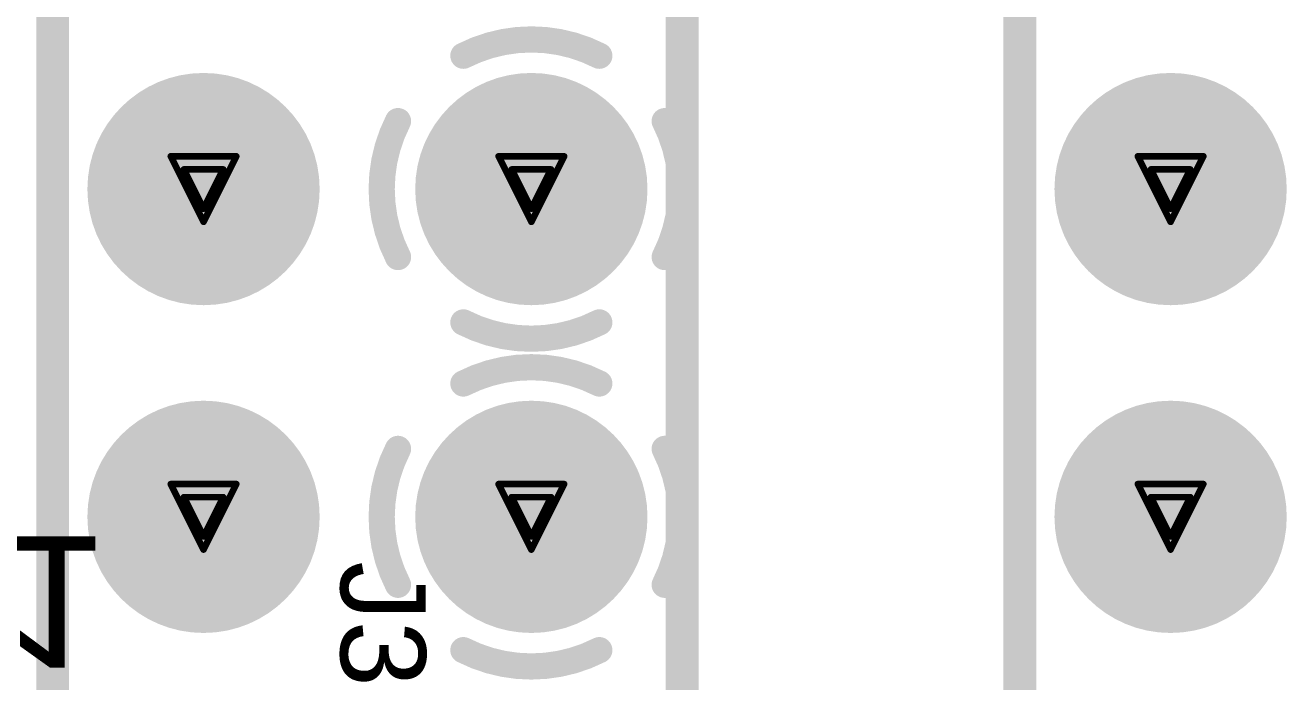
# Model space of a CAD drawing. Header units: inches. Extents: x -0.3 to 12.2, y -3.2 to 4.4.
# Drawn here: x 2.6 to 2.9848, y 2.5622 to 2.7625 of the extents above; entities that cross this region are included whole.
import ezdxf

# ---------------------------------------------------------------- set-up
doc = ezdxf.new("R2010")
doc.units = ezdxf.units.IN
doc.header["$MEASUREMENT"] = 0
for name, color, linetype in [('Board Layer Stack Bottom Overlay', 54, 'Continuous'), ('Board Layer Stack Bottom Solder', 6, 'Continuous'), ('Bottom Assembly', 216, 'Continuous'), ('Bottom Layer_L8', 5, 'Continuous'), ('Bottom Paste', 16, 'Continuous'), ('FAB_DWG_INFO', 1, 'Continuous'), ('Inner_L3', 76, 'Continuous'), ('Inner_L6', 156, 'Continuous'), ('Multi-Layer', 9, 'Continuous'), ('Pad Holes', 156, 'Continuous'), ('Plane_L2', 76, 'Continuous'), ('Plane_L4', 136, 'Continuous'), ('Plane_L5', 16, 'Continuous'), ('Plane_L7', 216, 'Continuous'), ('Top Assembly', 6, 'Continuous'), ('Top Overlay', 2, 'Continuous'), ('Top Solder', 216, 'Continuous'), ('TOP_L1', 1, 'Continuous')]:
    doc.layers.add(name, color=color, linetype=linetype)
doc.styles.add('Arial', font='', dxfattribs={"height": 0.2})
doc.styles.get('Arial').set_extended_font_data('Arial')

# ---------------------------------------------------------------- blocks, each defined once
blk = doc.blocks.new('HEADER_10X2_205')
at = {"layer": 'Board Layer Stack Bottom Solder'}
h = blk.add_hatch(color=6, dxfattribs=at)
edge = h.paths.add_edge_path()
edge.add_arc((0.3, 0.1), 0.03543, 0, 360)
h = blk.add_hatch(color=6, dxfattribs=at)
edge = h.paths.add_edge_path()
edge.add_arc((0.4, 0.1), 0.03543, 0, 360)
h = blk.add_hatch(color=6, dxfattribs=at)
edge = h.paths.add_edge_path()
edge.add_arc((0.3, 0), 0.03543, 0, 360)
h = blk.add_hatch(color=6, dxfattribs=at)
edge = h.paths.add_edge_path()
edge.add_arc((0.4, 0), 0.03543, 0, 360)
at = {"layer": 'Bottom Layer_L8'}
h = blk.add_hatch(color=5, dxfattribs=at)
edge = h.paths.add_edge_path()
edge.add_arc((0.3, 0.1), 0.03346, 0, 360)
h = blk.add_hatch(color=5, dxfattribs=at)
edge = h.paths.add_edge_path()
edge.add_arc((0.4, 0.1), 0.03346, 0, 360)
h = blk.add_hatch(color=5, dxfattribs=at)
edge = h.paths.add_edge_path()
edge.add_arc((0.3, 0), 0.03346, 0, 360)
h = blk.add_hatch(color=5, dxfattribs=at)
edge = h.paths.add_edge_path()
edge.add_arc((0.4, 0), 0.03346, 0, 360)
at = {"layer": 'Inner_L3'}
h = blk.add_hatch(color=76, dxfattribs=at)
edge = h.paths.add_edge_path()
edge.add_arc((0.3, 0.1), 0.03346, 0, 360)
h = blk.add_hatch(color=76, dxfattribs=at)
edge = h.paths.add_edge_path()
edge.add_arc((0.4, 0.1), 0.03346, 0, 360)
h = blk.add_hatch(color=76, dxfattribs=at)
edge = h.paths.add_edge_path()
edge.add_arc((0.3, 0), 0.03346, 0, 360)
h = blk.add_hatch(color=76, dxfattribs=at)
edge = h.paths.add_edge_path()
edge.add_arc((0.4, 0), 0.03346, 0, 360)
at = {"layer": 'Inner_L6'}
h = blk.add_hatch(color=156, dxfattribs=at)
edge = h.paths.add_edge_path()
edge.add_arc((0.3, 0.1), 0.03346, 0, 360)
h = blk.add_hatch(color=156, dxfattribs=at)
edge = h.paths.add_edge_path()
edge.add_arc((0.4, 0.1), 0.03346, 0, 360)
h = blk.add_hatch(color=156, dxfattribs=at)
edge = h.paths.add_edge_path()
edge.add_arc((0.3, 0), 0.03346, 0, 360)
h = blk.add_hatch(color=156, dxfattribs=at)
edge = h.paths.add_edge_path()
edge.add_arc((0.4, 0), 0.03346, 0, 360)
at = {"layer": 'Multi-Layer'}
h = blk.add_hatch(color=9, dxfattribs=at)
edge = h.paths.add_edge_path()
edge.add_arc((0.3, 0.1), 0.03346, 0, 360)
h = blk.add_hatch(color=9, dxfattribs=at)
edge = h.paths.add_edge_path()
edge.add_arc((0.4, 0.1), 0.03346, 0, 360)
h = blk.add_hatch(color=9, dxfattribs=at)
edge = h.paths.add_edge_path()
edge.add_arc((0.3, 0), 0.03346, 0, 360)
h = blk.add_hatch(color=9, dxfattribs=at)
edge = h.paths.add_edge_path()
edge.add_arc((0.4, 0), 0.03346, 0, 360)
at = {"layer": 'Pad Holes'}
h = blk.add_hatch(color=7, dxfattribs=at)
edge = h.paths.add_edge_path()
edge.add_arc((0.3, 0.1), 0.02165, 0, 360)
h = blk.add_hatch(color=7, dxfattribs=at)
edge = h.paths.add_edge_path()
edge.add_arc((0.4, 0.1), 0.02165, 0, 360)
h = blk.add_hatch(color=7, dxfattribs=at)
edge = h.paths.add_edge_path()
edge.add_arc((0.3, 0), 0.02165, 0, 360)
h = blk.add_hatch(color=7, dxfattribs=at)
edge = h.paths.add_edge_path()
edge.add_arc((0.4, 0), 0.02165, 0, 360)
at = {"layer": 'Plane_L2'}
h = blk.add_hatch(color=76, dxfattribs=at)
edge = h.paths.add_edge_path()
edge.add_arc((0.3, 0), 0.03365, 0, 360)
h = blk.add_hatch(color=76, dxfattribs=at)
edge = h.paths.add_edge_path()
edge.add_arc((0.4, 0), 0.03365, 0, 360)
at = {"layer": 'Plane_L4'}
h = blk.add_hatch(color=136, dxfattribs=at)
edge = h.paths.add_edge_path()
edge.add_arc((0.3, 0), 0.03365, 0, 360)
h = blk.add_hatch(color=136, dxfattribs=at)
edge = h.paths.add_edge_path()
edge.add_arc((0.4, 0), 0.03365, 0, 360)
at = {"layer": 'Plane_L5'}
h = blk.add_hatch(color=16, dxfattribs=at)
edge = h.paths.add_edge_path()
edge.add_arc((0.3, 0), 0.03365, 0, 360)
h = blk.add_hatch(color=16, dxfattribs=at)
edge = h.paths.add_edge_path()
edge.add_arc((0.4, 0), 0.03365, 0, 360)
at = {"layer": 'Plane_L7'}
h = blk.add_hatch(color=216, dxfattribs=at)
edge = h.paths.add_edge_path()
edge.add_arc((0.3, 0), 0.03365, 0, 360)
h = blk.add_hatch(color=216, dxfattribs=at)
edge = h.paths.add_edge_path()
edge.add_arc((0.4, 0), 0.03365, 0, 360)
at = {"layer": 'Top Solder'}
h = blk.add_hatch(color=216, dxfattribs=at)
edge = h.paths.add_edge_path()
edge.add_arc((0.3, 0.1), 0.03543, 0, 360)
h = blk.add_hatch(color=216, dxfattribs=at)
edge = h.paths.add_edge_path()
edge.add_arc((0.4, 0.1), 0.03543, 0, 360)
h = blk.add_hatch(color=216, dxfattribs=at)
edge = h.paths.add_edge_path()
edge.add_arc((0.3, 0), 0.03543, 0, 360)
h = blk.add_hatch(color=216, dxfattribs=at)
edge = h.paths.add_edge_path()
edge.add_arc((0.4, 0), 0.03543, 0, 360)
at = {"layer": 'TOP_L1'}
h = blk.add_hatch(color=1, dxfattribs=at)
edge = h.paths.add_edge_path()
edge.add_arc((0.3, 0.1), 0.03346, 0, 360)
h = blk.add_hatch(color=1, dxfattribs=at)
edge = h.paths.add_edge_path()
edge.add_arc((0.4, 0.1), 0.03346, 0, 360)
h = blk.add_hatch(color=1, dxfattribs=at)
edge = h.paths.add_edge_path()
edge.add_arc((0.3, 0), 0.03346, 0, 360)
h = blk.add_hatch(color=1, dxfattribs=at)
edge = h.paths.add_edge_path()
edge.add_arc((0.4, 0), 0.03346, 0, 360)
at = {"layer": 'Plane_L2'}
for points in [[(0.27927, 0.14068, 0.008, 0.008, -0.240079), (0.32073, 0.14068, 0.008, 0.008, 0)], [(0.37927, 0.14068, 0.008, 0.008, -0.240079), (0.42073, 0.14068, 0.008, 0.008, 0)], [(0.25932, 0.07927, 0.008, 0.008, -0.240079), (0.25932, 0.12073, 0.008, 0.008, 0)], [(0.34068, 0.12073, 0.008, 0.008, -0.240079), (0.34068, 0.07927, 0.008, 0.008, 0)], [(0.35932, 0.07927, 0.008, 0.008, -0.240079), (0.35932, 0.12073, 0.008, 0.008, 0)], [(0.44068, 0.12073, 0.008, 0.008, -0.240079), (0.44068, 0.07927, 0.008, 0.008, 0)], [(0.32073, 0.05932, 0.008, 0.008, -0.240079), (0.27927, 0.05932, 0.008, 0.008, 0)], [(0.42073, 0.05932, 0.008, 0.008, -0.240079), (0.37927, 0.05932, 0.008, 0.008, 0)]]:
    blk.add_lwpolyline(points, format="xyseb", dxfattribs=at)
for points in [[(0.27727, 0.14068, 0.004, 0.004, 1), (0.28127, 0.14068, 0.004, 0.004, 1)], [(0.31873, 0.14068, 0.004, 0.004, 1), (0.32273, 0.14068, 0.004, 0.004, 1)], [(0.37727, 0.14068, 0.004, 0.004, 1), (0.38127, 0.14068, 0.004, 0.004, 1)], [(0.41873, 0.14068, 0.004, 0.004, 1), (0.42273, 0.14068, 0.004, 0.004, 1)], [(0.25732, 0.12073, 0.004, 0.004, 1), (0.26132, 0.12073, 0.004, 0.004, 1)], [(0.33868, 0.12073, 0.004, 0.004, 1), (0.34268, 0.12073, 0.004, 0.004, 1)], [(0.35732, 0.12073, 0.004, 0.004, 1), (0.36132, 0.12073, 0.004, 0.004, 1)], [(0.43868, 0.12073, 0.004, 0.004, 1), (0.44268, 0.12073, 0.004, 0.004, 1)], [(0.25732, 0.07927, 0.004, 0.004, 1), (0.26132, 0.07927, 0.004, 0.004, 1)], [(0.33868, 0.07927, 0.004, 0.004, 1), (0.34268, 0.07927, 0.004, 0.004, 1)], [(0.35732, 0.07927, 0.004, 0.004, 1), (0.36132, 0.07927, 0.004, 0.004, 1)], [(0.43868, 0.07927, 0.004, 0.004, 1), (0.44268, 0.07927, 0.004, 0.004, 1)], [(0.27727, 0.05932, 0.004, 0.004, 1), (0.28127, 0.05932, 0.004, 0.004, 1)], [(0.31873, 0.05932, 0.004, 0.004, 1), (0.32273, 0.05932, 0.004, 0.004, 1)], [(0.37727, 0.05932, 0.004, 0.004, 1), (0.38127, 0.05932, 0.004, 0.004, 1)], [(0.41873, 0.05932, 0.004, 0.004, 1), (0.42273, 0.05932, 0.004, 0.004, 1)]]:
    blk.add_lwpolyline(points, format="xyseb", close=True, dxfattribs=at)
at = {"layer": 'Plane_L4'}
for points in [[(0.27927, 0.14068, 0.008, 0.008, -0.240079), (0.32073, 0.14068, 0.008, 0.008, 0)], [(0.37927, 0.14068, 0.008, 0.008, -0.240079), (0.42073, 0.14068, 0.008, 0.008, 0)], [(0.25932, 0.07927, 0.008, 0.008, -0.240079), (0.25932, 0.12073, 0.008, 0.008, 0)], [(0.34068, 0.12073, 0.008, 0.008, -0.240079), (0.34068, 0.07927, 0.008, 0.008, 0)], [(0.35932, 0.07927, 0.008, 0.008, -0.240079), (0.35932, 0.12073, 0.008, 0.008, 0)], [(0.44068, 0.12073, 0.008, 0.008, -0.240079), (0.44068, 0.07927, 0.008, 0.008, 0)], [(0.32073, 0.05932, 0.008, 0.008, -0.240079), (0.27927, 0.05932, 0.008, 0.008, 0)], [(0.42073, 0.05932, 0.008, 0.008, -0.240079), (0.37927, 0.05932, 0.008, 0.008, 0)]]:
    blk.add_lwpolyline(points, format="xyseb", dxfattribs=at)
for points in [[(0.27727, 0.14068, 0.004, 0.004, 1), (0.28127, 0.14068, 0.004, 0.004, 1)], [(0.31873, 0.14068, 0.004, 0.004, 1), (0.32273, 0.14068, 0.004, 0.004, 1)], [(0.37727, 0.14068, 0.004, 0.004, 1), (0.38127, 0.14068, 0.004, 0.004, 1)], [(0.41873, 0.14068, 0.004, 0.004, 1), (0.42273, 0.14068, 0.004, 0.004, 1)], [(0.25732, 0.12073, 0.004, 0.004, 1), (0.26132, 0.12073, 0.004, 0.004, 1)], [(0.33868, 0.12073, 0.004, 0.004, 1), (0.34268, 0.12073, 0.004, 0.004, 1)], [(0.35732, 0.12073, 0.004, 0.004, 1), (0.36132, 0.12073, 0.004, 0.004, 1)], [(0.43868, 0.12073, 0.004, 0.004, 1), (0.44268, 0.12073, 0.004, 0.004, 1)], [(0.25732, 0.07927, 0.004, 0.004, 1), (0.26132, 0.07927, 0.004, 0.004, 1)], [(0.33868, 0.07927, 0.004, 0.004, 1), (0.34268, 0.07927, 0.004, 0.004, 1)], [(0.35732, 0.07927, 0.004, 0.004, 1), (0.36132, 0.07927, 0.004, 0.004, 1)], [(0.43868, 0.07927, 0.004, 0.004, 1), (0.44268, 0.07927, 0.004, 0.004, 1)], [(0.27727, 0.05932, 0.004, 0.004, 1), (0.28127, 0.05932, 0.004, 0.004, 1)], [(0.31873, 0.05932, 0.004, 0.004, 1), (0.32273, 0.05932, 0.004, 0.004, 1)], [(0.37727, 0.05932, 0.004, 0.004, 1), (0.38127, 0.05932, 0.004, 0.004, 1)], [(0.41873, 0.05932, 0.004, 0.004, 1), (0.42273, 0.05932, 0.004, 0.004, 1)]]:
    blk.add_lwpolyline(points, format="xyseb", close=True, dxfattribs=at)
at = {"layer": 'Plane_L5'}
for points in [[(0.27927, 0.14068, 0.008, 0.008, -0.240079), (0.32073, 0.14068, 0.008, 0.008, 0)], [(0.37927, 0.14068, 0.008, 0.008, -0.240079), (0.42073, 0.14068, 0.008, 0.008, 0)], [(0.25932, 0.07927, 0.008, 0.008, -0.240079), (0.25932, 0.12073, 0.008, 0.008, 0)], [(0.34068, 0.12073, 0.008, 0.008, -0.240079), (0.34068, 0.07927, 0.008, 0.008, 0)], [(0.35932, 0.07927, 0.008, 0.008, -0.240079), (0.35932, 0.12073, 0.008, 0.008, 0)], [(0.44068, 0.12073, 0.008, 0.008, -0.240079), (0.44068, 0.07927, 0.008, 0.008, 0)], [(0.32073, 0.05932, 0.008, 0.008, -0.240079), (0.27927, 0.05932, 0.008, 0.008, 0)], [(0.42073, 0.05932, 0.008, 0.008, -0.240079), (0.37927, 0.05932, 0.008, 0.008, 0)]]:
    blk.add_lwpolyline(points, format="xyseb", dxfattribs=at)
for points in [[(0.27727, 0.14068, 0.004, 0.004, 1), (0.28127, 0.14068, 0.004, 0.004, 1)], [(0.31873, 0.14068, 0.004, 0.004, 1), (0.32273, 0.14068, 0.004, 0.004, 1)], [(0.37727, 0.14068, 0.004, 0.004, 1), (0.38127, 0.14068, 0.004, 0.004, 1)], [(0.41873, 0.14068, 0.004, 0.004, 1), (0.42273, 0.14068, 0.004, 0.004, 1)], [(0.25732, 0.12073, 0.004, 0.004, 1), (0.26132, 0.12073, 0.004, 0.004, 1)], [(0.33868, 0.12073, 0.004, 0.004, 1), (0.34268, 0.12073, 0.004, 0.004, 1)], [(0.35732, 0.12073, 0.004, 0.004, 1), (0.36132, 0.12073, 0.004, 0.004, 1)], [(0.43868, 0.12073, 0.004, 0.004, 1), (0.44268, 0.12073, 0.004, 0.004, 1)], [(0.25732, 0.07927, 0.004, 0.004, 1), (0.26132, 0.07927, 0.004, 0.004, 1)], [(0.33868, 0.07927, 0.004, 0.004, 1), (0.34268, 0.07927, 0.004, 0.004, 1)], [(0.35732, 0.07927, 0.004, 0.004, 1), (0.36132, 0.07927, 0.004, 0.004, 1)], [(0.43868, 0.07927, 0.004, 0.004, 1), (0.44268, 0.07927, 0.004, 0.004, 1)], [(0.27727, 0.05932, 0.004, 0.004, 1), (0.28127, 0.05932, 0.004, 0.004, 1)], [(0.31873, 0.05932, 0.004, 0.004, 1), (0.32273, 0.05932, 0.004, 0.004, 1)], [(0.37727, 0.05932, 0.004, 0.004, 1), (0.38127, 0.05932, 0.004, 0.004, 1)], [(0.41873, 0.05932, 0.004, 0.004, 1), (0.42273, 0.05932, 0.004, 0.004, 1)]]:
    blk.add_lwpolyline(points, format="xyseb", close=True, dxfattribs=at)
at = {"layer": 'Plane_L7'}
for points in [[(0.27927, 0.14068, 0.008, 0.008, -0.240079), (0.32073, 0.14068, 0.008, 0.008, 0)], [(0.37927, 0.14068, 0.008, 0.008, -0.240079), (0.42073, 0.14068, 0.008, 0.008, 0)], [(0.25932, 0.07927, 0.008, 0.008, -0.240079), (0.25932, 0.12073, 0.008, 0.008, 0)], [(0.34068, 0.12073, 0.008, 0.008, -0.240079), (0.34068, 0.07927, 0.008, 0.008, 0)], [(0.35932, 0.07927, 0.008, 0.008, -0.240079), (0.35932, 0.12073, 0.008, 0.008, 0)], [(0.44068, 0.12073, 0.008, 0.008, -0.240079), (0.44068, 0.07927, 0.008, 0.008, 0)], [(0.32073, 0.05932, 0.008, 0.008, -0.240079), (0.27927, 0.05932, 0.008, 0.008, 0)], [(0.42073, 0.05932, 0.008, 0.008, -0.240079), (0.37927, 0.05932, 0.008, 0.008, 0)]]:
    blk.add_lwpolyline(points, format="xyseb", dxfattribs=at)
for points in [[(0.27727, 0.14068, 0.004, 0.004, 1), (0.28127, 0.14068, 0.004, 0.004, 1)], [(0.31873, 0.14068, 0.004, 0.004, 1), (0.32273, 0.14068, 0.004, 0.004, 1)], [(0.37727, 0.14068, 0.004, 0.004, 1), (0.38127, 0.14068, 0.004, 0.004, 1)], [(0.41873, 0.14068, 0.004, 0.004, 1), (0.42273, 0.14068, 0.004, 0.004, 1)], [(0.25732, 0.12073, 0.004, 0.004, 1), (0.26132, 0.12073, 0.004, 0.004, 1)], [(0.33868, 0.12073, 0.004, 0.004, 1), (0.34268, 0.12073, 0.004, 0.004, 1)], [(0.35732, 0.12073, 0.004, 0.004, 1), (0.36132, 0.12073, 0.004, 0.004, 1)], [(0.43868, 0.12073, 0.004, 0.004, 1), (0.44268, 0.12073, 0.004, 0.004, 1)], [(0.25732, 0.07927, 0.004, 0.004, 1), (0.26132, 0.07927, 0.004, 0.004, 1)], [(0.33868, 0.07927, 0.004, 0.004, 1), (0.34268, 0.07927, 0.004, 0.004, 1)], [(0.35732, 0.07927, 0.004, 0.004, 1), (0.36132, 0.07927, 0.004, 0.004, 1)], [(0.43868, 0.07927, 0.004, 0.004, 1), (0.44268, 0.07927, 0.004, 0.004, 1)], [(0.27727, 0.05932, 0.004, 0.004, 1), (0.28127, 0.05932, 0.004, 0.004, 1)], [(0.31873, 0.05932, 0.004, 0.004, 1), (0.32273, 0.05932, 0.004, 0.004, 1)], [(0.37727, 0.05932, 0.004, 0.004, 1), (0.38127, 0.05932, 0.004, 0.004, 1)], [(0.41873, 0.05932, 0.004, 0.004, 1), (0.42273, 0.05932, 0.004, 0.004, 1)]]:
    blk.add_lwpolyline(points, format="xyseb", close=True, dxfattribs=at)
at = {"layer": 'Top Assembly'}
for points in [[(0.95, 0.146, 0.006, 0.006, 0), (-0.05, 0.146, 0.006, 0.006, 0)], [(0.95, -0.046, 0.006, 0.006, 0), (-0.05, -0.046, 0.006, 0.006, 0)]]:
    blk.add_lwpolyline(points, format="xyseb", dxfattribs=at)
at = {"layer": 'Top Overlay'}
for points in [[(0.95, 0.146, 0.01, 0.01, 0), (-0.05, 0.146, 0.01, 0.01, 0)], [(0.95, -0.046, 0.01, 0.01, 0), (-0.05, -0.046, 0.01, 0.01, 0)]]:
    blk.add_lwpolyline(points, format="xyseb", dxfattribs=at)
at = {"layer": 'Top Assembly', "style": 'Arial'}
blk.add_text('J3', height=0.025984, dxfattribs=at).set_placement((0.41356, 0.04182))
blk = doc.blocks.new('HEADER_10X2_299')
at = {"layer": 'Board Layer Stack Bottom Solder'}
h = blk.add_hatch(color=6, dxfattribs=at)
edge = h.paths.add_edge_path()
edge.add_arc((0.3, 0), 0.03543, 0, 360)
h = blk.add_hatch(color=6, dxfattribs=at)
edge = h.paths.add_edge_path()
edge.add_arc((0.4, 0), 0.03543, 0, 360)
at = {"layer": 'Bottom Layer_L8'}
h = blk.add_hatch(color=5, dxfattribs=at)
edge = h.paths.add_edge_path()
edge.add_arc((0.3, 0), 0.03346, 0, 360)
h = blk.add_hatch(color=5, dxfattribs=at)
edge = h.paths.add_edge_path()
edge.add_arc((0.4, 0), 0.03346, 0, 360)
at = {"layer": 'Inner_L3'}
h = blk.add_hatch(color=76, dxfattribs=at)
edge = h.paths.add_edge_path()
edge.add_arc((0.3, 0), 0.03346, 0, 360)
h = blk.add_hatch(color=76, dxfattribs=at)
edge = h.paths.add_edge_path()
edge.add_arc((0.4, 0), 0.03346, 0, 360)
at = {"layer": 'Inner_L6'}
h = blk.add_hatch(color=156, dxfattribs=at)
edge = h.paths.add_edge_path()
edge.add_arc((0.3, 0), 0.03346, 0, 360)
h = blk.add_hatch(color=156, dxfattribs=at)
edge = h.paths.add_edge_path()
edge.add_arc((0.4, 0), 0.03346, 0, 360)
at = {"layer": 'Multi-Layer'}
h = blk.add_hatch(color=9, dxfattribs=at)
edge = h.paths.add_edge_path()
edge.add_arc((0.3, 0), 0.03346, 0, 360)
h = blk.add_hatch(color=9, dxfattribs=at)
edge = h.paths.add_edge_path()
edge.add_arc((0.4, 0), 0.03346, 0, 360)
at = {"layer": 'Pad Holes'}
h = blk.add_hatch(color=7, dxfattribs=at)
edge = h.paths.add_edge_path()
edge.add_arc((0.3, 0), 0.02165, 0, 360)
h = blk.add_hatch(color=7, dxfattribs=at)
edge = h.paths.add_edge_path()
edge.add_arc((0.4, 0), 0.02165, 0, 360)
at = {"layer": 'Plane_L2'}
h = blk.add_hatch(color=76, dxfattribs=at)
edge = h.paths.add_edge_path()
edge.add_arc((0.3, 0), 0.03365, 0, 360)
h = blk.add_hatch(color=76, dxfattribs=at)
edge = h.paths.add_edge_path()
edge.add_arc((0.4, 0), 0.03365, 0, 360)
at = {"layer": 'Plane_L4'}
h = blk.add_hatch(color=136, dxfattribs=at)
edge = h.paths.add_edge_path()
edge.add_arc((0.3, 0), 0.03365, 0, 360)
h = blk.add_hatch(color=136, dxfattribs=at)
edge = h.paths.add_edge_path()
edge.add_arc((0.4, 0), 0.03365, 0, 360)
at = {"layer": 'Plane_L5'}
h = blk.add_hatch(color=16, dxfattribs=at)
edge = h.paths.add_edge_path()
edge.add_arc((0.3, 0), 0.03365, 0, 360)
h = blk.add_hatch(color=16, dxfattribs=at)
edge = h.paths.add_edge_path()
edge.add_arc((0.4, 0), 0.03365, 0, 360)
at = {"layer": 'Plane_L7'}
h = blk.add_hatch(color=216, dxfattribs=at)
edge = h.paths.add_edge_path()
edge.add_arc((0.3, 0), 0.03365, 0, 360)
h = blk.add_hatch(color=216, dxfattribs=at)
edge = h.paths.add_edge_path()
edge.add_arc((0.4, 0), 0.03365, 0, 360)
at = {"layer": 'Top Solder'}
h = blk.add_hatch(color=216, dxfattribs=at)
edge = h.paths.add_edge_path()
edge.add_arc((0.3, 0), 0.03543, 0, 360)
h = blk.add_hatch(color=216, dxfattribs=at)
edge = h.paths.add_edge_path()
edge.add_arc((0.4, 0), 0.03543, 0, 360)
at = {"layer": 'TOP_L1'}
h = blk.add_hatch(color=1, dxfattribs=at)
edge = h.paths.add_edge_path()
edge.add_arc((0.3, 0), 0.03346, 0, 360)
h = blk.add_hatch(color=1, dxfattribs=at)
edge = h.paths.add_edge_path()
edge.add_arc((0.4, 0), 0.03346, 0, 360)
at = {"layer": 'Top Assembly'}
blk.add_lwpolyline([(0.95, -0.046, 0.006, 0.006, 0), (-0.05, -0.046, 0.006, 0.006, 0)], format="xyseb", dxfattribs=at)
at = {"layer": 'Top Overlay'}
blk.add_lwpolyline([(0.95, -0.046, 0.01, 0.01, 0), (-0.05, -0.046, 0.01, 0.01, 0)], format="xyseb", dxfattribs=at)
blk = doc.blocks.new('SMD4_ECX_32_3P2X2P5_ECS_B_318')
at = {"layer": 'Board Layer Stack Bottom Solder'}
for points in [[(-0.05909, 0.07287), (-0.01178, 0.07287), (-0.01178, 0.01769), (-0.05909, 0.01769)], [(0.05909, 0.01769), (0.01178, 0.01769), (0.01178, 0.07287), (0.05909, 0.07287)], [(-0.05909, -0.01769), (-0.01178, -0.01769), (-0.01178, -0.07287), (-0.05909, -0.07287)], [(0.05909, -0.07287), (0.01178, -0.07287), (0.01178, -0.01769), (0.05909, -0.01769)]]:
    blk.add_hatch(color=6, dxfattribs=at).paths.add_polyline_path(points)
at = {"layer": 'Bottom Layer_L8'}
for points in [[(-0.05709, 0.07087), (-0.01378, 0.07087), (-0.01378, 0.01969), (-0.05709, 0.01969)], [(0.05709, 0.01969), (0.01378, 0.01969), (0.01378, 0.07087), (0.05709, 0.07087)], [(-0.05709, -0.01969), (-0.01378, -0.01969), (-0.01378, -0.07087), (-0.05709, -0.07087)], [(0.05709, -0.07087), (0.01378, -0.07087), (0.01378, -0.01969), (0.05709, -0.01969)]]:
    blk.add_hatch(color=5, dxfattribs=at).paths.add_polyline_path(points)
at = {"layer": 'Board Layer Stack Bottom Overlay'}
for points in [[(-0.056, -0.00659, 0.006, 0.006, 0), (-0.056, 0.00659, 0.006, 0.006, 0)], [(0.056, -0.00659, 0.006, 0.006, 0), (0.056, 0.00659, 0.006, 0.006, 0)]]:
    blk.add_lwpolyline(points, format="xyseb", dxfattribs=at)
for points in [[(-0.0575, 0.00659, 0.003, 0.003, 1), (-0.0545, 0.00659, 0.003, 0.003, 1)], [(0.0545, 0.00659, 0.003, 0.003, 1), (0.0575, 0.00659, 0.003, 0.003, 1)], [(-0.0575, -0.00659, 0.003, 0.003, 1), (-0.0545, -0.00659, 0.003, 0.003, 1)], [(0.0545, -0.00659, 0.003, 0.003, 1), (0.0575, -0.00659, 0.003, 0.003, 1)]]:
    blk.add_lwpolyline(points, format="xyseb", close=True, dxfattribs=at)
at = {"layer": 'Bottom Assembly'}
for points in [[(-0.051, 0.065, 0.006, 0.006, 0), (0.051, 0.065, 0.006, 0.006, 0)], [(-0.051, -0.065, 0.006, 0.006, 0), (-0.051, 0.065, 0.006, 0.006, 0)], [(0.051, -0.065, 0.006, 0.006, 0), (0.051, 0.065, 0.006, 0.006, 0)], [(-0.012, -0.065, 0.006, 0.006, -1), (0.012, -0.065, 0.006, 0.006, 0)], [(-0.051, -0.065, 0.006, 0.006, 0), (0.051, -0.065, 0.006, 0.006, 0)]]:
    blk.add_lwpolyline(points, format="xyseb", dxfattribs=at)
for points in [[(-0.0525, 0.065, 0.003, 0.003, 1), (-0.0495, 0.065, 0.003, 0.003, 1)], [(-0.0525, 0.065, 0.003, 0.003, 1), (-0.0495, 0.065, 0.003, 0.003, 1)], [(0.0495, 0.065, 0.003, 0.003, 1), (0.0525, 0.065, 0.003, 0.003, 1)], [(0.0495, 0.065, 0.003, 0.003, 1), (0.0525, 0.065, 0.003, 0.003, 1)], [(-0.0525, -0.065, 0.003, 0.003, 1), (-0.0495, -0.065, 0.003, 0.003, 1)], [(-0.0525, -0.065, 0.003, 0.003, 1), (-0.0495, -0.065, 0.003, 0.003, 1)], [(-0.0135, -0.065, 0.003, 0.003, 1), (-0.0105, -0.065, 0.003, 0.003, 1)], [(0.0105, -0.065, 0.003, 0.003, 1), (0.0135, -0.065, 0.003, 0.003, 1)], [(0.0495, -0.065, 0.003, 0.003, 1), (0.0525, -0.065, 0.003, 0.003, 1)], [(0.0495, -0.065, 0.003, 0.003, 1), (0.0525, -0.065, 0.003, 0.003, 1)]]:
    blk.add_lwpolyline(points, format="xyseb", close=True, dxfattribs=at)
at = {"layer": 'Bottom Paste'}
for p, q in [((-0.03543, 0.04921), (-0.03543, 0.04921)), ((-0.03543, 0.04921), (-0.03543, 0.04134)), ((-0.03543, 0.04134), (-0.03543, 0.04921)), ((0.03543, 0.04134), (0.03543, 0.04921)), ((0.03543, 0.04921), (0.03543, 0.04921)), ((0.03543, 0.04921), (0.03543, 0.04134)), ((-0.03543, 0.04134), (-0.03543, 0.04134)), ((0.03543, 0.04134), (0.03543, 0.04134)), ((-0.03543, -0.04134), (-0.03543, -0.04134)), ((-0.03543, -0.04134), (-0.03543, -0.04921)), ((-0.03543, -0.04921), (-0.03543, -0.04134)), ((0.03543, -0.04921), (0.03543, -0.04134)), ((0.03543, -0.04134), (0.03543, -0.04134)), ((0.03543, -0.04134), (0.03543, -0.04921)), ((-0.03543, -0.04921), (-0.03543, -0.04921)), ((0.03543, -0.04921), (0.03543, -0.04921))]:
    blk.add_line(p, q, dxfattribs=at)
at = {"layer": 'Board Layer Stack Bottom Overlay', "style": 'Arial', "text_generation_flag": 2}
blk.add_text('1', height=0.05, rotation=180, dxfattribs=at).set_placement((-0.07589, -0.02896))
at = {"layer": 'Bottom Assembly', "style": 'Arial', "text_generation_flag": 2}
blk.add_text('Y1_M1', height=0.04, rotation=180, dxfattribs=at).set_placement((-0.0533, 0.0093))

msp = doc.modelspace()

# ---------------------------------------------------------------- linework, layer by layer
at = {"layer": 'FAB_DWG_INFO'}
for points in [[(2.64439, 2.72253, 0.002, 0.002, 0), (2.66439, 2.72253, 0.002, 0.002, 0)], [(2.64439, 2.72253, 0.002, 0.002, 0), (2.65439, 2.70253, 0.002, 0.002, 0)], [(2.65439, 2.70253, 0.002, 0.002, 0), (2.66439, 2.72253, 0.002, 0.002, 0)], [(2.74439, 2.72253, 0.002, 0.002, 0), (2.76439, 2.72253, 0.002, 0.002, 0)], [(2.74439, 2.72253, 0.002, 0.002, 0), (2.75439, 2.70253, 0.002, 0.002, 0)], [(2.75439, 2.70253, 0.002, 0.002, 0), (2.76439, 2.72253, 0.002, 0.002, 0)], [(2.93939, 2.72253, 0.002, 0.002, 0), (2.95939, 2.72253, 0.002, 0.002, 0)], [(2.93939, 2.72253, 0.002, 0.002, 0), (2.94939, 2.70253, 0.002, 0.002, 0)], [(2.94939, 2.70253, 0.002, 0.002, 0), (2.95939, 2.72253, 0.002, 0.002, 0)], [(2.64839, 2.71853, 0.002, 0.002, 0), (2.66039, 2.71853, 0.002, 0.002, 0)], [(2.64839, 2.71853, 0.002, 0.002, 0), (2.65439, 2.70653, 0.002, 0.002, 0)], [(2.65439, 2.70653, 0.002, 0.002, 0), (2.66039, 2.71853, 0.002, 0.002, 0)], [(2.74839, 2.71853, 0.002, 0.002, 0), (2.76039, 2.71853, 0.002, 0.002, 0)], [(2.74839, 2.71853, 0.002, 0.002, 0), (2.75439, 2.70653, 0.002, 0.002, 0)], [(2.75439, 2.70653, 0.002, 0.002, 0), (2.76039, 2.71853, 0.002, 0.002, 0)], [(2.94339, 2.71853, 0.002, 0.002, 0), (2.95539, 2.71853, 0.002, 0.002, 0)], [(2.94339, 2.71853, 0.002, 0.002, 0), (2.94939, 2.70653, 0.002, 0.002, 0)], [(2.94939, 2.70653, 0.002, 0.002, 0), (2.95539, 2.71853, 0.002, 0.002, 0)], [(2.64439, 2.62253, 0.002, 0.002, 0), (2.66439, 2.62253, 0.002, 0.002, 0)], [(2.64439, 2.62253, 0.002, 0.002, 0), (2.65439, 2.60253, 0.002, 0.002, 0)], [(2.65439, 2.60253, 0.002, 0.002, 0), (2.66439, 2.62253, 0.002, 0.002, 0)], [(2.74439, 2.62253, 0.002, 0.002, 0), (2.76439, 2.62253, 0.002, 0.002, 0)], [(2.74439, 2.62253, 0.002, 0.002, 0), (2.75439, 2.60253, 0.002, 0.002, 0)], [(2.75439, 2.60253, 0.002, 0.002, 0), (2.76439, 2.62253, 0.002, 0.002, 0)], [(2.93939, 2.62253, 0.002, 0.002, 0), (2.95939, 2.62253, 0.002, 0.002, 0)], [(2.93939, 2.62253, 0.002, 0.002, 0), (2.94939, 2.60253, 0.002, 0.002, 0)], [(2.94939, 2.60253, 0.002, 0.002, 0), (2.95939, 2.62253, 0.002, 0.002, 0)], [(2.64839, 2.61853, 0.002, 0.002, 0), (2.66039, 2.61853, 0.002, 0.002, 0)], [(2.64839, 2.61853, 0.002, 0.002, 0), (2.65439, 2.60653, 0.002, 0.002, 0)], [(2.65439, 2.60653, 0.002, 0.002, 0), (2.66039, 2.61853, 0.002, 0.002, 0)], [(2.74839, 2.61853, 0.002, 0.002, 0), (2.76039, 2.61853, 0.002, 0.002, 0)], [(2.74839, 2.61853, 0.002, 0.002, 0), (2.75439, 2.60653, 0.002, 0.002, 0)], [(2.75439, 2.60653, 0.002, 0.002, 0), (2.76039, 2.61853, 0.002, 0.002, 0)], [(2.94339, 2.61853, 0.002, 0.002, 0), (2.95539, 2.61853, 0.002, 0.002, 0)], [(2.94339, 2.61853, 0.002, 0.002, 0), (2.94939, 2.60653, 0.002, 0.002, 0)], [(2.94939, 2.60653, 0.002, 0.002, 0), (2.95539, 2.61853, 0.002, 0.002, 0)]]:
    msp.add_lwpolyline(points, format="xyseb", dxfattribs=at)
for points in [[(2.64389, 2.72253, 0.001, 0.001, 1), (2.64489, 2.72253, 0.001, 0.001, 1)], [(2.64389, 2.72253, 0.001, 0.001, 1), (2.64489, 2.72253, 0.001, 0.001, 1)], [(2.66389, 2.72253, 0.001, 0.001, 1), (2.66489, 2.72253, 0.001, 0.001, 1)], [(2.66389, 2.72253, 0.001, 0.001, 1), (2.66489, 2.72253, 0.001, 0.001, 1)], [(2.74389, 2.72253, 0.001, 0.001, 1), (2.74489, 2.72253, 0.001, 0.001, 1)], [(2.74389, 2.72253, 0.001, 0.001, 1), (2.74489, 2.72253, 0.001, 0.001, 1)], [(2.76389, 2.72253, 0.001, 0.001, 1), (2.76489, 2.72253, 0.001, 0.001, 1)], [(2.76389, 2.72253, 0.001, 0.001, 1), (2.76489, 2.72253, 0.001, 0.001, 1)], [(2.93889, 2.72253, 0.001, 0.001, 1), (2.93989, 2.72253, 0.001, 0.001, 1)], [(2.93889, 2.72253, 0.001, 0.001, 1), (2.93989, 2.72253, 0.001, 0.001, 1)], [(2.95889, 2.72253, 0.001, 0.001, 1), (2.95989, 2.72253, 0.001, 0.001, 1)], [(2.95889, 2.72253, 0.001, 0.001, 1), (2.95989, 2.72253, 0.001, 0.001, 1)], [(2.64789, 2.71853, 0.001, 0.001, 1), (2.64889, 2.71853, 0.001, 0.001, 1)], [(2.64789, 2.71853, 0.001, 0.001, 1), (2.64889, 2.71853, 0.001, 0.001, 1)], [(2.65989, 2.71853, 0.001, 0.001, 1), (2.66089, 2.71853, 0.001, 0.001, 1)], [(2.65989, 2.71853, 0.001, 0.001, 1), (2.66089, 2.71853, 0.001, 0.001, 1)], [(2.74789, 2.71853, 0.001, 0.001, 1), (2.74889, 2.71853, 0.001, 0.001, 1)], [(2.74789, 2.71853, 0.001, 0.001, 1), (2.74889, 2.71853, 0.001, 0.001, 1)], [(2.75989, 2.71853, 0.001, 0.001, 1), (2.76089, 2.71853, 0.001, 0.001, 1)], [(2.75989, 2.71853, 0.001, 0.001, 1), (2.76089, 2.71853, 0.001, 0.001, 1)], [(2.94289, 2.71853, 0.001, 0.001, 1), (2.94389, 2.71853, 0.001, 0.001, 1)], [(2.94289, 2.71853, 0.001, 0.001, 1), (2.94389, 2.71853, 0.001, 0.001, 1)], [(2.95489, 2.71853, 0.001, 0.001, 1), (2.95589, 2.71853, 0.001, 0.001, 1)], [(2.95489, 2.71853, 0.001, 0.001, 1), (2.95589, 2.71853, 0.001, 0.001, 1)], [(2.65389, 2.70653, 0.001, 0.001, 1), (2.65489, 2.70653, 0.001, 0.001, 1)], [(2.65389, 2.70653, 0.001, 0.001, 1), (2.65489, 2.70653, 0.001, 0.001, 1)], [(2.75389, 2.70653, 0.001, 0.001, 1), (2.75489, 2.70653, 0.001, 0.001, 1)], [(2.75389, 2.70653, 0.001, 0.001, 1), (2.75489, 2.70653, 0.001, 0.001, 1)], [(2.94889, 2.70653, 0.001, 0.001, 1), (2.94989, 2.70653, 0.001, 0.001, 1)], [(2.94889, 2.70653, 0.001, 0.001, 1), (2.94989, 2.70653, 0.001, 0.001, 1)], [(2.65389, 2.70253, 0.001, 0.001, 1), (2.65489, 2.70253, 0.001, 0.001, 1)], [(2.65389, 2.70253, 0.001, 0.001, 1), (2.65489, 2.70253, 0.001, 0.001, 1)], [(2.75389, 2.70253, 0.001, 0.001, 1), (2.75489, 2.70253, 0.001, 0.001, 1)], [(2.75389, 2.70253, 0.001, 0.001, 1), (2.75489, 2.70253, 0.001, 0.001, 1)], [(2.94889, 2.70253, 0.001, 0.001, 1), (2.94989, 2.70253, 0.001, 0.001, 1)], [(2.94889, 2.70253, 0.001, 0.001, 1), (2.94989, 2.70253, 0.001, 0.001, 1)], [(2.64389, 2.62253, 0.001, 0.001, 1), (2.64489, 2.62253, 0.001, 0.001, 1)], [(2.64389, 2.62253, 0.001, 0.001, 1), (2.64489, 2.62253, 0.001, 0.001, 1)], [(2.66389, 2.62253, 0.001, 0.001, 1), (2.66489, 2.62253, 0.001, 0.001, 1)], [(2.66389, 2.62253, 0.001, 0.001, 1), (2.66489, 2.62253, 0.001, 0.001, 1)], [(2.74389, 2.62253, 0.001, 0.001, 1), (2.74489, 2.62253, 0.001, 0.001, 1)], [(2.74389, 2.62253, 0.001, 0.001, 1), (2.74489, 2.62253, 0.001, 0.001, 1)], [(2.76389, 2.62253, 0.001, 0.001, 1), (2.76489, 2.62253, 0.001, 0.001, 1)], [(2.76389, 2.62253, 0.001, 0.001, 1), (2.76489, 2.62253, 0.001, 0.001, 1)], [(2.93889, 2.62253, 0.001, 0.001, 1), (2.93989, 2.62253, 0.001, 0.001, 1)], [(2.93889, 2.62253, 0.001, 0.001, 1), (2.93989, 2.62253, 0.001, 0.001, 1)], [(2.95889, 2.62253, 0.001, 0.001, 1), (2.95989, 2.62253, 0.001, 0.001, 1)], [(2.95889, 2.62253, 0.001, 0.001, 1), (2.95989, 2.62253, 0.001, 0.001, 1)], [(2.64789, 2.61853, 0.001, 0.001, 1), (2.64889, 2.61853, 0.001, 0.001, 1)], [(2.64789, 2.61853, 0.001, 0.001, 1), (2.64889, 2.61853, 0.001, 0.001, 1)], [(2.65989, 2.61853, 0.001, 0.001, 1), (2.66089, 2.61853, 0.001, 0.001, 1)], [(2.65989, 2.61853, 0.001, 0.001, 1), (2.66089, 2.61853, 0.001, 0.001, 1)], [(2.74789, 2.61853, 0.001, 0.001, 1), (2.74889, 2.61853, 0.001, 0.001, 1)], [(2.74789, 2.61853, 0.001, 0.001, 1), (2.74889, 2.61853, 0.001, 0.001, 1)], [(2.75989, 2.61853, 0.001, 0.001, 1), (2.76089, 2.61853, 0.001, 0.001, 1)], [(2.75989, 2.61853, 0.001, 0.001, 1), (2.76089, 2.61853, 0.001, 0.001, 1)], [(2.94289, 2.61853, 0.001, 0.001, 1), (2.94389, 2.61853, 0.001, 0.001, 1)], [(2.94289, 2.61853, 0.001, 0.001, 1), (2.94389, 2.61853, 0.001, 0.001, 1)], [(2.95489, 2.61853, 0.001, 0.001, 1), (2.95589, 2.61853, 0.001, 0.001, 1)], [(2.95489, 2.61853, 0.001, 0.001, 1), (2.95589, 2.61853, 0.001, 0.001, 1)], [(2.65389, 2.60653, 0.001, 0.001, 1), (2.65489, 2.60653, 0.001, 0.001, 1)], [(2.65389, 2.60653, 0.001, 0.001, 1), (2.65489, 2.60653, 0.001, 0.001, 1)], [(2.75389, 2.60653, 0.001, 0.001, 1), (2.75489, 2.60653, 0.001, 0.001, 1)], [(2.75389, 2.60653, 0.001, 0.001, 1), (2.75489, 2.60653, 0.001, 0.001, 1)], [(2.94889, 2.60653, 0.001, 0.001, 1), (2.94989, 2.60653, 0.001, 0.001, 1)], [(2.94889, 2.60653, 0.001, 0.001, 1), (2.94989, 2.60653, 0.001, 0.001, 1)], [(2.65389, 2.60253, 0.001, 0.001, 1), (2.65489, 2.60253, 0.001, 0.001, 1)], [(2.65389, 2.60253, 0.001, 0.001, 1), (2.65489, 2.60253, 0.001, 0.001, 1)], [(2.75389, 2.60253, 0.001, 0.001, 1), (2.75489, 2.60253, 0.001, 0.001, 1)], [(2.75389, 2.60253, 0.001, 0.001, 1), (2.75489, 2.60253, 0.001, 0.001, 1)], [(2.94889, 2.60253, 0.001, 0.001, 1), (2.94989, 2.60253, 0.001, 0.001, 1)], [(2.94889, 2.60253, 0.001, 0.001, 1), (2.94989, 2.60253, 0.001, 0.001, 1)]]:
    msp.add_lwpolyline(points, format="xyseb", close=True, dxfattribs=at)

# ---------------------------------------------------------------- block references
at = {"rotation": 270}
for name, p in [('HEADER_10X2_205', (2.65439, 3.01253)), ('HEADER_10X2_299', (2.94939, 3.01253))]:
    msp.add_blockref(name, p, dxfattribs=at)
msp.add_blockref('SMD4_ECX_32_3P2X2P5_ECS_B_318', (2.5004, 2.59724))

doc.saveas('drawing.dxf')
